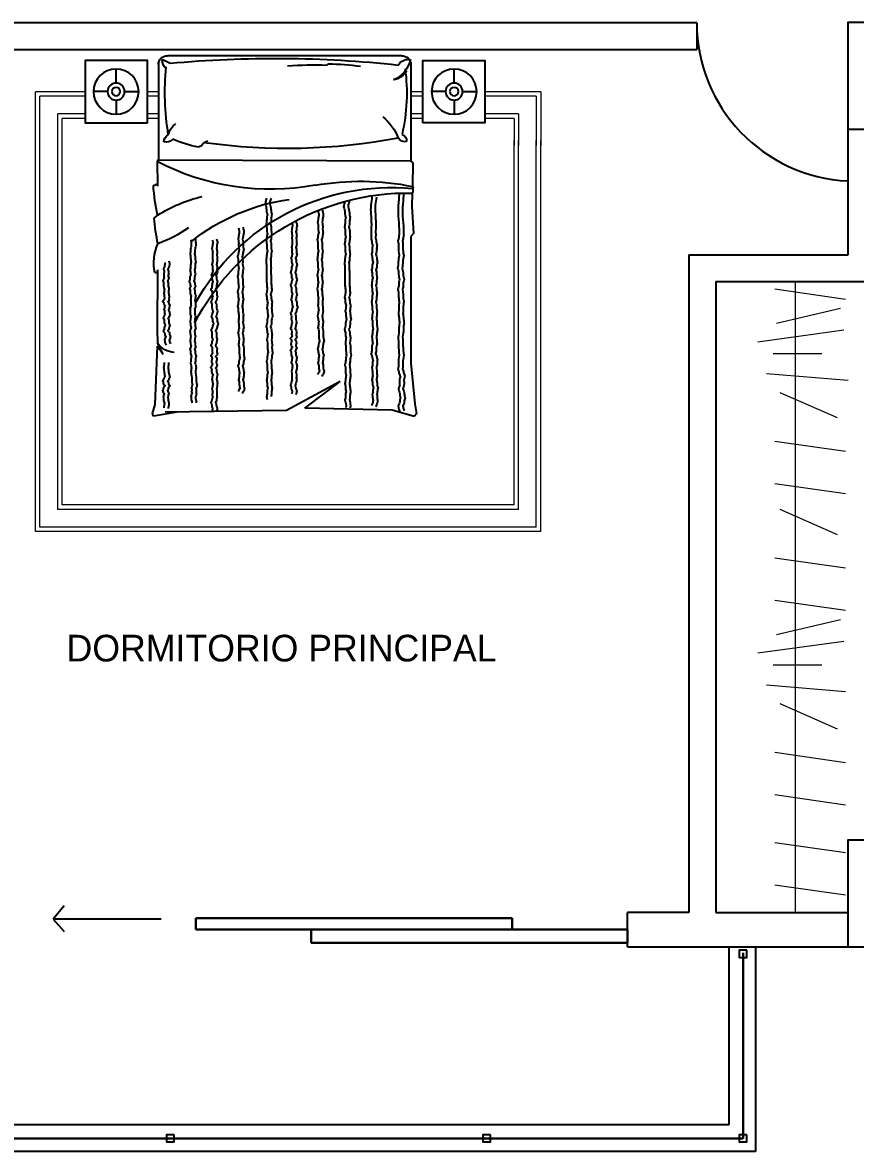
# Model space of a CAD drawing. Header units: metres. Extents: x -525 to 413, y -37 to 272.
# Drawn here: x 133.27 to 137.95, y 42.62 to 48.97 of the extents above; entities that cross this region are included whole.
import ezdxf

# ---------------------------------------------------------------- set-up
doc = ezdxf.new("R2010")
doc.units = ezdxf.units.M
doc.header["$MEASUREMENT"] = 0
doc.layers.get('0').update_dxf_attribs({"color": 254})
for name, color, linetype in [('arboles', 254, 'Continuous'), ('mobi alcolchonado', 254, 'Continuous'), ('MOBILIARIO2', 254, 'Continuous'), ('NOFIJO', 254, 'Continuous'), ('PUERTAS', 254, 'Continuous')]:
    doc.layers.add(name, color=color, linetype=linetype)
doc.layers.add('muebles', color=254, linetype='Continuous', lineweight=5)
doc.layers.add('ventanas', color=254, linetype='Continuous', lineweight=30)
doc.styles.get("Standard").update_dxf_attribs({"font": 'HTOWERT.TTF', "height": 0.08})

# ---------------------------------------------------------------- blocks, each defined once
blk = doc.blocks.new('A$C2820749F')
at = {"layer": 'mobi alcolchonado'}
for p, q in [((0.0318, 1.9902), (0.0318, 1.4358)), ((0.0818, 2.0289), (1.4005, 2.0289)), ((1.4505, 1.9902), (1.4505, 1.4402)), ((0.0318, 1.4358), (0.0191, 1.4272)), ((0.0191, 1.4272), (0.0222, 1.2934)), ((0.0318, 1.4358), (1.4505, 1.4419)), ((1.4541, 1.4401), (1.4576, 1.4371)), ((1.4576, 1.4371), (1.4563, 1.2945)), ((0.023, 1.2566), (0.0247, 1.1831)), ((0.0247, 1.1831), (0.0168, 1.0295)), ((1.4564, 1.1325), (1.4753, 1.1163)), ((0.0168, 1.0295), (0.0318, 1.0115)), ((0.0318, 1.0115), (0.0318, 0.2993)), ((1.4559, 0.8244), (1.4571, 0.49)), ((1.4571, 0.49), (1.4561, 0.4125)), ((1.4239, 0.3509), (1.4561, 0.4125)), ((1.4552, 0.3946), (1.4239, 0.3509)), ((1.4689, 0.0681), (1.4552, 0.3946)), ((0.0318, 0.2993), (0.0084, 0.0705)), ((0.6272, 0.0469), (0.4294, 0.1969)), ((0.4294, 0.1969), (0.7297, 0.0328)), ((0.0084, 0.0705), (0, 0.0154)), ((1.4837, 0.0174), (1.4689, 0.0681)), ((0, 0.0154), (0.0126, 0)), ((0.0126, 0), (0.1359, 0.0362)), ((0.1359, 0.0362), (0.6272, 0.0469)), ((0.7297, 0.0328), (1.4132, 0.0248)), ((1.3452, 0.0248), (1.4775, 0.0026)), ((1.4775, 0.0026), (1.4837, 0.0174))]:
    blk.add_line(p, q, dxfattribs=at)
for centre, radius, start, end in [((0.0818, 1.9789), 0.05, 90, 180), ((0.1916, 2.0429), 0.1629, 192.20076, 247.36037), ((0.0438, 1.9398), 0.0687, 32.33514, 91.40227), ((0.7905, -4.3329), 6.3469, 84.6215, 96.2282), ((1.501, 1.8059), 0.2141, 109.65376, 122.68859), ((1.4005, 1.9789), 0.05, 0, 90), ((1.3631, 2.0033), 0.066, 312.46226, 3.64045), ((0.1529, 2.0079), 0.1178, 212.64341, 258.24192), ((1.0795, 1.8174), 1.0254, 172.24735, 193.0029), ((-0.1132, 1.8254), 1.5274, 350.91915, 5.28005), ((0.0928, 1.5506), 0.0381, 108.98084, 187.57807), ((0.0627, 1.5922), 0.0472, 260.65665, 326.38094), ((0.7261, 4.8325), 3.3256, 259.18397, 278.06292), ((1.1442, 1.4729), 0.0826, 38.2941, 70.05549), ((1.1387, 1.3743), 0.1655, 58.5661, 64.86862), ((1.1266, 2.0962), 0.5891, 279.61407, 294.3372), ((1.4053, 1.5896), 0.0469, 219.94286, 288.39364), ((1.3706, 1.5411), 0.0497, 4.68356, 60.58782), ((0.8207, 2.6569), 1.3796, 259.52328, 297.49189), ((0.0246, 1.2876), 0.00627, 112.10117, 250.53486), ((0.0419, 1.2696), 0.0229, 148.13053, 214.5055), ((0.3143, -0.1486), 1.4713, 80, 101.45136), ((0.144, 0.0341), 1.2535, 28.86267, 95.56453), ((1.4884, 1.3524), 0.0548, 234.34392, 260.3637), ((0.1941, 1.3909), 1.2884, 348.43222, 355.87924), ((0.0477, -0.0915), 1.3483, 27.28963, 91.05009), ((0.1924, 1.2348), 1.2884, 348.19708, 354.72555), ((1.7099, 1.6724), 0.7465, 235, 249.91987), ((1.2179, 0.8642), 0.2588, 347.52539, 24.44013), ((1.4594, 0.7942), 0.0179, 51.33875, 101.19259)]:
    blk.add_arc(centre, radius, start, end, dxfattribs=at)
at = {"layer": 'MOBILIARIO2'}
for points in [[(0.0716, 1.2566, 0.016109), (0.078, 1.1791, 0.024073), (0.0781, 1.127, 0.018694), (0.0717, 1.0507, -0.050065), (0.0711, 1.0221, -0.056677), (0.0744, 1.0054, 0.051657), (0.0781, 0.9872, 0.081685), (0.0758, 0.9517, -0.062491), (0.0711, 0.9056, -0.055675), (0.0762, 0.8677, 0.061502), (0.0804, 0.8334, 0.093427), (0.0744, 0.8013, -0.097168), (0.0688, 0.7704, -0.07769), (0.0737, 0.7418, 0.081942), (0.0781, 0.7145, 0.05009), (0.0746, 0.6809, -0.049651), (0.0711, 0.6469, -0.038952), (0.0738, 0.6112, 0.043857), (0.0758, 0.5793, 0.052705), (0.0723, 0.5527, -0.052187), (0.0688, 0.5257, -0.065973), (0.0726, 0.4895, 0.055408), (0.0781, 0.4465, 0.038659), (0.0753, 0.3998, -0.032291), (0.0711, 0.344, -0.056883), (0.0756, 0.301, 0.072358), (0.0781, 0.2671, 0.122992), (0.0722, 0.249, -0.101053), (0.0641, 0.2275, -0.148742), (0.0688, 0.1939, 0.127539), (0.0758, 0.1552, 0.105457), (0.0677, 0.1275, -0.125573), (0.0618, 0.1039, -0.14575), (0.0683, 0.0826, 0.134347), (0.0758, 0.0597, 0.073839), (0.0746, 0.0476, 0.052428), (0.0688, 0.0317)], [(0.0967, 1.2559, 0.016212), (0.1031, 1.1788, 0.024132), (0.1032, 1.1268, 0.018479), (0.0969, 1.0519, -0.049503), (0.0963, 1.0238, -0.057233), (0.0995, 1.007, 0.051743), (0.1033, 0.9886, 0.081718), (0.101, 0.9528, -0.062376), (0.0963, 0.9061, -0.056016), (0.1015, 0.8675, 0.062225), (0.1057, 0.8327, 0.092827), (0.0997, 0.8007, -0.097273), (0.0942, 0.7702, -0.077058), (0.099, 0.7421, 0.080968), (0.1033, 0.7153, 0.051015), (0.0998, 0.6812, -0.050139), (0.0962, 0.6465, -0.038829), (0.0989, 0.6104, 0.044073), (0.1009, 0.5786, 0.05256), (0.0974, 0.5521, -0.051882), (0.094, 0.5256, -0.065917), (0.0978, 0.4898, 0.055177), (0.1032, 0.4471, 0.038645), (0.1004, 0.4007, -0.03175), (0.0962, 0.3443, -0.05817), (0.101, 0.2991, 0.074982), (0.1035, 0.2639, 0.120388), (0.0977, 0.2461, -0.099922), (0.0898, 0.2251, -0.1495), (0.0944, 0.192, 0.128684), (0.1013, 0.1539, 0.103936), (0.0935, 0.1272, -0.123542), (0.0878, 0.1045, -0.142951), (0.0938, 0.084, 0.122441), (0.1018, 0.0605, 0.081719), (0.1005, 0.0451, 0.060139), (0.093, 0.0256)], [(0.225, 1.2342, 0.016834), (0.2313, 1.1874, 0.034468), (0.232, 1.1643, 0.00922), (0.229, 1.1106, -0.014186), (0.2273, 1.0757, -0.027864), (0.2289, 1.0343, 0.034884), (0.2297, 1.0011, 0.087457), (0.2255, 0.9825, -0.077501), (0.2204, 0.9615, -0.10571), (0.2232, 0.939, 0.089665), (0.2273, 0.9126, 0.091876), (0.2223, 0.8883, -0.100294), (0.218, 0.866, -0.104219), (0.2227, 0.845, 0.103855), (0.2273, 0.824, 0.085768), (0.2237, 0.8016, -0.088421), (0.2204, 0.7798, -0.073045), (0.224, 0.7584, 0.076066), (0.2273, 0.7378, 0.079828), (0.2239, 0.7145, -0.07972), (0.2204, 0.6912, -0.069238), (0.2238, 0.668, 0.06864), (0.2273, 0.6446, 0.070898), (0.2236, 0.6157, -0.075702), (0.2204, 0.5887, -0.045986), (0.2226, 0.5702, 0.045091), (0.225, 0.5514, 0.076769), (0.2216, 0.5225, -0.075317), (0.218, 0.4931, -0.065696), (0.2217, 0.4703, 0.069765), (0.225, 0.4488, 0.058047), (0.2232, 0.4315, -0.04517), (0.2204, 0.4092, -0.107598), (0.2256, 0.3799, 0.119304), (0.2297, 0.3533, 0.134303), (0.2235, 0.3365, -0.142887), (0.218, 0.3207, -0.094042), (0.221, 0.2988, 0.082548), (0.225, 0.2741, 0.054703), (0.222, 0.2477, -0.071659), (0.2204, 0.2275, -0.065726), (0.2226, 0.2161, 0.062051), (0.225, 0.2042, 0.141652), (0.2209, 0.1842, -0.127606), (0.2157, 0.1622, -0.082372), (0.2192, 0.1435, 0.083239), (0.2227, 0.1249, 0.067193), (0.2209, 0.1096, -0.05209), (0.218, 0.09, -0.075758), (0.2196, 0.0756, -0.049851), (0.2273, 0.055)], [(0.2499, 1.2367, 0.016995), (0.2563, 1.1887, 0.034524), (0.2571, 1.1649, 0.009087), (0.254, 1.1106, -0.014008), (0.2524, 1.0755, -0.028389), (0.254, 1.0324, 0.036216), (0.2548, 0.9986, 0.085799), (0.2507, 0.9806, -0.076158), (0.2458, 0.9604, -0.106727), (0.2486, 0.9381, 0.090343), (0.2527, 0.9119, 0.091358), (0.2477, 0.8881, -0.099809), (0.2436, 0.8663, -0.104145), (0.2481, 0.8456, 0.103071), (0.2528, 0.8248, 0.086935), (0.2491, 0.8021, -0.089287), (0.2457, 0.7799, -0.072441), (0.2493, 0.7585, 0.075683), (0.2527, 0.738, 0.080097), (0.2491, 0.7146, -0.080136), (0.2456, 0.6912, -0.068821), (0.2491, 0.6682, 0.06822), (0.2526, 0.6449, 0.07127), (0.2488, 0.6159, -0.075969), (0.2455, 0.5887, -0.045868), (0.2478, 0.5702, 0.045154), (0.2502, 0.5514, 0.076598), (0.2468, 0.5228, -0.075113), (0.2433, 0.4936, -0.065882), (0.2469, 0.4708, 0.069876), (0.2502, 0.4493, 0.057507), (0.2485, 0.4322, -0.043911), (0.2456, 0.4098, -0.109441), (0.2511, 0.3789, 0.121849), (0.2554, 0.351, 0.133121), (0.2491, 0.334, -0.145487), (0.2437, 0.3182, -0.09027), (0.2465, 0.2977, 0.08023), (0.2502, 0.2747, 0.055518), (0.2473, 0.2491, -0.070221), (0.2456, 0.2287, -0.068505), (0.248, 0.2166, 0.064708), (0.2506, 0.2039, 0.140191), (0.2463, 0.1837, -0.1283), (0.2412, 0.1618, -0.081106), (0.2447, 0.1435, 0.082764), (0.248, 0.1256, 0.06863), (0.2462, 0.1103, -0.055684), (0.2435, 0.0916, -0.073555), (0.2449, 0.0794, -0.046852), (0.2515, 0.0615)], [(0.3766, 1.2109, 0.036577), (0.3826, 1.1903, 0.065257), (0.3836, 1.1783, 0.081239), (0.3768, 1.1467, -0.09673), (0.3719, 1.12, -0.059687), (0.3755, 1.0929, 0.061201), (0.3789, 1.0664, 0.068087), (0.3748, 1.0351, -0.079475), (0.3719, 1.0081, -0.066482), (0.3754, 0.9897, 0.06511), (0.3789, 0.9709, 0.088365), (0.3754, 0.9417, -0.088514), (0.3719, 0.9126, -0.053898), (0.3763, 0.886, 0.072445), (0.3789, 0.866, 0.014703), (0.3778, 0.8427, -0.01338), (0.3766, 0.817, -0.011057), (0.3766, 0.7774, 0.009921), (0.3766, 0.7378, 0.044454), (0.3741, 0.7148, -0.048377), (0.3719, 0.6935, -0.125065), (0.3749, 0.6818, 0.104774), (0.3789, 0.6679, 0.140323), (0.3748, 0.648, -0.125005), (0.3696, 0.626, -0.059733), (0.372, 0.6081, 0.062195), (0.3743, 0.591, 0.076384), (0.3712, 0.5703, -0.06684), (0.3673, 0.5467, -0.115189), (0.3731, 0.5176, 0.114961), (0.3789, 0.4885, 0.097223), (0.3734, 0.4645, -0.116527), (0.3696, 0.4442, -0.051779), (0.3718, 0.4296, 0.047812), (0.3743, 0.4139, 0.078489), (0.371, 0.3798, -0.074508), (0.3673, 0.344, -0.064682), (0.372, 0.3168, 0.066772), (0.3766, 0.2904, 0.076034), (0.3731, 0.2601, -0.075656), (0.3696, 0.2298, -0.063602), (0.3734, 0.2066, 0.070388), (0.3766, 0.1855, 0.079082), (0.3734, 0.1644, -0.071502), (0.3696, 0.1412, -0.088099), (0.3733, 0.1172, 0.094007), (0.3766, 0.0946, 0.091812), (0.3731, 0.0794, -0.09253), (0.3696, 0.0643, -0.064978), (0.3701, 0.0585, -0.037379), (0.373, 0.0488)], [(0.4025, 1.2093, 0.034849), (0.4082, 1.1896, 0.063486), (0.4091, 1.1784, 0.084403), (0.4023, 1.1466, -0.098788), (0.3972, 1.1191, -0.058591), (0.4008, 1.0924, 0.060695), (0.4041, 1.0665, 0.068148), (0.4001, 1.0357, -0.079202), (0.3972, 1.009, -0.06675), (0.4006, 0.9906, 0.064998), (0.4042, 0.9717, 0.088664), (0.4007, 0.9423, -0.08935), (0.3971, 0.913, -0.053061), (0.4015, 0.8868, 0.071644), (0.404, 0.8673, 0.015298), (0.4029, 0.8433, -0.013681), (0.4016, 0.8165, -0.010889), (0.4016, 0.7765, 0.010649), (0.4016, 0.7365, 0.042768), (0.3993, 0.7156, -0.044654), (0.3973, 0.6956, -0.128784), (0.4003, 0.6832, 0.106491), (0.4047, 0.6685, 0.140372), (0.4003, 0.6477, -0.126736), (0.395, 0.6249, -0.057828), (0.3974, 0.6073, 0.061442), (0.3995, 0.5907, 0.076141), (0.3965, 0.5705, -0.065916), (0.3926, 0.5472, -0.116085), (0.3985, 0.5179, 0.115201), (0.4044, 0.4883, 0.097759), (0.3988, 0.4639, -0.118144), (0.395, 0.4435, -0.049819), (0.3971, 0.4295, 0.04634), (0.3994, 0.4146, 0.079345), (0.3962, 0.3808, -0.074617), (0.3925, 0.3449, -0.064869), (0.3973, 0.3176, 0.066843), (0.4018, 0.2911, 0.075858), (0.3983, 0.2608, -0.075529), (0.3948, 0.2303, -0.063913), (0.3987, 0.2068, 0.070745), (0.4019, 0.1855, 0.078628), (0.3987, 0.1644, -0.070918), (0.3949, 0.1411, -0.091738), (0.399, 0.1159, 0.104246), (0.402, 0.0936, 0.077322), (0.3985, 0.0784, -0.076658), (0.395, 0.0631, -0.044784), (0.395, 0.0583, -0.024817), (0.3964, 0.0497)], [(0.8175, 1.2285, 0.036577), (0.8235, 1.2079, 0.065257), (0.8245, 1.1958, 0.081239), (0.8177, 1.1643, -0.09673), (0.8128, 1.1376, -0.059687), (0.8164, 1.1104, 0.061201), (0.8198, 1.084, 0.068087), (0.8157, 1.0527, -0.079475), (0.8128, 1.0257, -0.066482), (0.8163, 1.0073, 0.06511), (0.8198, 0.9884, 0.088365), (0.8163, 0.9593, -0.088514), (0.8128, 0.9302, -0.053898), (0.8172, 0.9035, 0.072445), (0.8198, 0.8836, 0.014703), (0.8187, 0.8602, -0.01338), (0.8175, 0.8346, -0.011057), (0.8175, 0.795, 0.009921), (0.8175, 0.7554, 0.044454), (0.815, 0.7323, -0.048377), (0.8128, 0.7111, -0.125065), (0.8158, 0.6993, 0.104774), (0.8198, 0.6855, 0.140323), (0.8157, 0.6656, -0.125005), (0.8105, 0.6435, -0.059733), (0.8129, 0.6257, 0.062195), (0.8151, 0.6086, 0.076384), (0.8121, 0.5879, -0.06684), (0.8082, 0.5643, -0.115189), (0.814, 0.5352, 0.114961), (0.8198, 0.506, 0.097223), (0.8143, 0.482, -0.116527), (0.8105, 0.4618, -0.051779), (0.8127, 0.4472, 0.047812), (0.8151, 0.4315, 0.078489), (0.8119, 0.3974, -0.074508), (0.8082, 0.3616, -0.064682), (0.8129, 0.3343, 0.066772), (0.8175, 0.308, 0.076034), (0.814, 0.2777, -0.075656), (0.8105, 0.2474, -0.063602), (0.8143, 0.2241, 0.070388), (0.8175, 0.2031, 0.079082), (0.8143, 0.182, -0.071502), (0.8105, 0.1588, -0.088099), (0.8142, 0.1348, 0.094007), (0.8175, 0.1122, 0.091812)], [(0.8434, 1.2269, 0.034849), (0.8491, 1.2072, 0.063486), (0.85, 1.196, 0.084403), (0.8432, 1.1642, -0.098788), (0.8381, 1.1367, -0.058591), (0.8417, 1.11, 0.060695), (0.845, 1.0841, 0.068148), (0.841, 1.0532, -0.079202), (0.8381, 1.0266, -0.06675), (0.8415, 1.0081, 0.064998), (0.8451, 0.9893, 0.088664), (0.8416, 0.9599, -0.08935), (0.838, 0.9305, -0.053061), (0.8424, 0.9044, 0.071644), (0.8449, 0.8848, 0.015298), (0.8438, 0.8608, -0.013681), (0.8425, 0.834, -0.010889), (0.8425, 0.7941, 0.010649), (0.8425, 0.7541, 0.042768), (0.8402, 0.7332, -0.044654), (0.8382, 0.7132, -0.128784), (0.8412, 0.7008, 0.106491), (0.8456, 0.6861, 0.140372), (0.8412, 0.6653, -0.126736), (0.8359, 0.6424, -0.057828), (0.8383, 0.6249, 0.061442), (0.8404, 0.6083, 0.076141), (0.8374, 0.5881, -0.065916), (0.8335, 0.5648, -0.116085), (0.8394, 0.5355, 0.115201), (0.8453, 0.5059, 0.097759), (0.8397, 0.4815, -0.118144), (0.8359, 0.4611, -0.049819), (0.838, 0.4471, 0.04634), (0.8403, 0.4321, 0.079345), (0.8371, 0.3983, -0.074617), (0.8334, 0.3625, -0.064869), (0.8382, 0.3352, 0.066843), (0.8427, 0.3087, 0.075858), (0.8392, 0.2784, -0.075529), (0.8357, 0.2479, -0.063913), (0.8396, 0.2244, 0.070745), (0.8428, 0.2031, 0.078628), (0.8396, 0.182, -0.070918), (0.8358, 0.1587, -0.091738), (0.8399, 0.1335, 0.104246), (0.8429, 0.1112, 0.077322), (0.8394, 0.096, -0.076658)], [(0.5281, 1.1596, -0.03776), (0.5238, 1.141, -0.061868), (0.5235, 1.1293, -0.048595), (0.5273, 1.1095, 0.055091), (0.5305, 1.092, 0.095626), (0.5269, 1.0625, -0.098357), (0.5235, 1.0338, -0.076409), (0.5282, 1.0139, 0.077038), (0.5328, 0.9942, 0.089345), (0.5296, 0.9625, -0.084057), (0.5258, 0.9289, -0.04749), (0.5294, 0.9052, 0.04929), (0.5328, 0.8823, 0.087499), (0.529, 0.8521, -0.094197), (0.5258, 0.824, -0.078357), (0.5295, 0.8085, 0.083223), (0.5328, 0.7937, 0.112249), (0.5296, 0.7745, -0.105279), (0.5258, 0.7541, -0.082664), (0.5296, 0.7346, 0.090946), (0.5328, 0.7168, 0.067901), (0.5294, 0.6927, -0.066074), (0.5258, 0.6679, -0.035048), (0.5271, 0.6461, 0.037877), (0.5281, 0.626, 0.060523), (0.5257, 0.6094, -0.062605), (0.5235, 0.5933, -0.127512), (0.5268, 0.5797, 0.121277), (0.5305, 0.5654, 0.117111), (0.5271, 0.5504, -0.113611), (0.5235, 0.5351, -0.059143), (0.5252, 0.5203, 0.043052), (0.5281, 0.5001, 0.089599), (0.5234, 0.4602, -0.091053), (0.5188, 0.4209, -0.111622), (0.5255, 0.3984, 0.130391), (0.5305, 0.3789, 0.12494), (0.526, 0.3617, -0.120889), (0.5212, 0.344, -0.086695), (0.524, 0.3249, 0.071647), (0.5281, 0.302, 0.113093), (0.5234, 0.2774, -0.114265), (0.5188, 0.2531, -0.106276), (0.5218, 0.2417, -0.062305), (0.5328, 0.2251)], [(0.5529, 1.1558, -0.034858), (0.5492, 1.1395, -0.059461), (0.5488, 1.1297, -0.052316), (0.5525, 1.1106, 0.056386), (0.5558, 1.0929, 0.095596), (0.5522, 1.0637, -0.098171), (0.5488, 1.0352, -0.07636), (0.5535, 1.0155, 0.076506), (0.5581, 0.9957, 0.090069), (0.5549, 0.9636, -0.084543), (0.551, 0.9294, -0.047364), (0.5547, 0.9055, 0.049676), (0.558, 0.8827, 0.08659), (0.5543, 0.8531, -0.092747), (0.5512, 0.8254, -0.079795), (0.5549, 0.8095, 0.084031), (0.5583, 0.7944, 0.112191), (0.555, 0.7749, -0.106013), (0.5512, 0.7543, -0.081403), (0.555, 0.735, 0.089338), (0.5581, 0.7174, 0.069417), (0.5547, 0.6925, -0.067062), (0.5509, 0.6668, -0.034899), (0.5522, 0.6447, 0.039008), (0.5532, 0.6249, 0.057667), (0.5511, 0.6098, -0.058816), (0.5489, 0.5946, -0.130991), (0.5523, 0.5806, 0.122045), (0.5562, 0.5656, 0.11844), (0.5526, 0.5499, -0.116548), (0.5489, 0.5339, -0.056461), (0.5505, 0.5195, 0.041981), (0.5533, 0.5003, 0.089156), (0.5488, 0.4617, -0.08877), (0.5442, 0.4228, -0.114233), (0.5511, 0.3996, 0.131551), (0.5564, 0.3791, 0.125542), (0.5516, 0.3611, -0.123278), (0.5467, 0.3428, -0.085156), (0.5496, 0.3238, 0.073009), (0.5535, 0.3017, 0.115535), (0.5488, 0.2782, -0.127329), (0.545, 0.2567, -0.096991), (0.5472, 0.2488, -0.053351), (0.5552, 0.2363)], [(0.6774, 1.0944, -0.052853), (0.6718, 1.082, -0.082349), (0.6704, 1.0734, -0.113365), (0.6746, 1.0557, 0.137167), (0.6774, 1.0408, 0.079599), (0.6743, 1.0286, -0.112443), (0.6727, 1.0198, -0.045995), (0.6737, 1.0122, 0.039568), (0.6751, 1.0035, 0.069784), (0.6738, 0.9855, -0.073829), (0.6727, 0.9685, -0.067952), (0.6744, 0.9608, 0.047112), (0.6774, 0.9499, 0.170036), (0.6738, 0.9287, -0.173788), (0.6704, 0.9079, -0.142872), (0.6751, 0.8985, 0.145458), (0.6797, 0.8893, 0.195397), (0.6763, 0.8737, -0.151851), (0.6704, 0.8543, -0.126712), (0.6761, 0.8324, 0.124684), (0.682, 0.8101, 0.150491), (0.6756, 0.7881, -0.168102), (0.6704, 0.7681, -0.13967), (0.6759, 0.7534, 0.13006), (0.682, 0.7378, 0.169436), (0.6765, 0.7126, -0.163629), (0.6704, 0.6865, -0.104575), (0.6752, 0.6711, 0.109696), (0.6797, 0.6562, 0.20768), (0.6729, 0.6366, -0.202622), (0.6657, 0.6166, -0.1762), (0.6735, 0.5983, 0.167885), (0.682, 0.5793, 0.137817), (0.6771, 0.5532, -0.14417), (0.6727, 0.5281, -0.079258), (0.677, 0.5125, 0.072052), (0.682, 0.4955, 0.215179), (0.6743, 0.4687, -0.272703), (0.6704, 0.4465, -0.157232), (0.6756, 0.4399, 0.133932), (0.682, 0.4325, 0.346503), (0.6767, 0.4085, -0.328416), (0.6704, 0.3836, -0.136915), (0.6773, 0.3746, 0.179847), (0.682, 0.3673, 0.252619), (0.6774, 0.351, -0.209461), (0.6704, 0.3323, -0.111259), (0.6748, 0.3166, 0.146381), (0.6774, 0.3044, 0.125668), (0.6736, 0.2934, -0.139354), (0.6704, 0.2834, -0.105558), (0.6729, 0.2694, 0.077694), (0.6774, 0.2508, 0.090317), (0.6747, 0.2238, -0.100764), (0.6727, 0.1995, -0.12001), (0.6777, 0.1862, 0.131665), (0.682, 0.1739, 0.170535), (0.6784, 0.1601, -0.13714), (0.6727, 0.1436, -0.068639), (0.6735, 0.1343, -0.052035), (0.6774, 0.1226)], [(0.7011, 1.0865, -0.042607), (0.6973, 1.0776, -0.071397), (0.6963, 1.072, -0.129838), (0.6999, 1.0557, 0.140626), (0.703, 1.0407, 0.083982), (0.6998, 1.028, -0.117812), (0.6981, 1.0188, -0.041239), (0.699, 1.012, 0.036686), (0.7002, 1.0044, 0.06988), (0.699, 0.9876, -0.071878), (0.6979, 0.9708, -0.072269), (0.6998, 0.9624, 0.05165), (0.7029, 0.9509, 0.163828), (0.6996, 0.9313, -0.164309), (0.6964, 0.9118, -0.150844), (0.7013, 0.902, 0.147278), (0.7063, 0.892, 0.197862), (0.7026, 0.875, -0.156121), (0.6963, 0.8543, -0.123696), (0.7022, 0.8319, 0.125417), (0.7079, 0.8099, 0.148173), (0.7016, 0.7886, -0.166473), (0.6967, 0.7694, -0.139796), (0.702, 0.7551, 0.128151), (0.7081, 0.7397, 0.171039), (0.7025, 0.7142, -0.162775), (0.6962, 0.6875, -0.107698), (0.7014, 0.6711, 0.115196), (0.706, 0.6557, 0.202947), (0.6993, 0.6367, -0.202257), (0.6926, 0.6176, -0.173028), (0.6999, 0.6005, 0.162077), (0.708, 0.5824, 0.143302), (0.703, 0.5556, -0.146514), (0.6984, 0.5293, -0.08083), (0.703, 0.513, 0.077891), (0.7079, 0.496, 0.205436), (0.7011, 0.4725, -0.258943), (0.6976, 0.4529, -0.167371), (0.7026, 0.4464, 0.135353), (0.7093, 0.4389, 0.347128), (0.7039, 0.4144, -0.32569), (0.6973, 0.3889, -0.138368), (0.7046, 0.3794, 0.174678), (0.7098, 0.3715, 0.262199), (0.7045, 0.3527, -0.218741), (0.6964, 0.3313, -0.1036), (0.701, 0.3153, 0.142377), (0.7034, 0.3034, 0.128588), (0.6994, 0.2921, -0.145504), (0.6963, 0.282, -0.099417), (0.6986, 0.2691, 0.074367), (0.7026, 0.2523, 0.090334), (0.7002, 0.2268, -0.095924), (0.6981, 0.2028, -0.126634), (0.7036, 0.1882, 0.136356), (0.7084, 0.1745, 0.176248), (0.704, 0.1592, -0.158824), (0.6986, 0.1425, -0.054695), (0.6992, 0.1363, -0.039328), (0.7018, 0.128)], [(0.9753, 1.064, -0.03776), (0.971, 1.0454, -0.061868), (0.9707, 1.0337, -0.048595), (0.9745, 1.0139, 0.055091), (0.9777, 0.9964, 0.095626), (0.974, 0.9669, -0.098357), (0.9707, 0.9382, -0.076409), (0.9754, 0.9183, 0.077038), (0.98, 0.8986, 0.089345), (0.9768, 0.8669, -0.084057), (0.973, 0.8333, -0.04749), (0.9766, 0.8096, 0.04929), (0.98, 0.7867, 0.087499), (0.9762, 0.7565, -0.094197), (0.973, 0.7284, -0.078357), (0.9767, 0.7129, 0.083223), (0.98, 0.6982, 0.112249), (0.9767, 0.6789, -0.105279), (0.973, 0.6585, -0.082664), (0.9768, 0.639, 0.090946), (0.98, 0.6212, 0.067901), (0.9766, 0.5971, -0.066074), (0.973, 0.5723, -0.035048), (0.9743, 0.5505, 0.037877), (0.9753, 0.5304, 0.060523), (0.9729, 0.5138, -0.062605), (0.9707, 0.4977, -0.127512), (0.974, 0.4841, 0.121277), (0.9777, 0.4698, 0.117111), (0.9743, 0.4548, -0.113611), (0.9707, 0.4395, -0.059143), (0.9724, 0.4247, 0.043052), (0.9753, 0.4045, 0.089599), (0.9706, 0.3646, -0.091053), (0.966, 0.3253, -0.111622), (0.9727, 0.3028, 0.130391), (0.9777, 0.2833, 0.12494), (0.9731, 0.2661, -0.120889), (0.9683, 0.2484, -0.086695), (0.9712, 0.2293, 0.071647), (0.9753, 0.2064, 0.113093), (0.9706, 0.1819, -0.114265), (0.966, 0.1575, -0.106276), (0.9689, 0.1461, -0.062305), (0.98, 0.1295)], [(1, 1.0602, -0.034858), (0.9964, 1.0439, -0.059461), (0.996, 1.0341, -0.052316), (0.9997, 1.015, 0.056386), (1.0029, 0.9973, 0.095596), (0.9994, 0.9681, -0.098171), (0.996, 0.9396, -0.07636), (1.0007, 0.9199, 0.076506), (1.0053, 0.9001, 0.090069), (1.0021, 0.868, -0.084543), (0.9982, 0.8338, -0.047364), (1.0019, 0.8099, 0.049676), (1.0052, 0.7871, 0.08659), (1.0015, 0.7575, -0.092747), (0.9983, 0.7298, -0.079795), (1.0021, 0.7139, 0.084031), (1.0055, 0.6988, 0.112191), (1.0022, 0.6793, -0.106013), (0.9984, 0.6587, -0.081403), (1.0022, 0.6394, 0.089338), (1.0053, 0.6218, 0.069417), (1.0018, 0.5969, -0.067062), (0.9981, 0.5712, -0.034899), (0.9994, 0.5491, 0.039008), (1.0004, 0.5293, 0.057667), (0.9983, 0.5142, -0.058816), (0.9961, 0.4991, -0.130991), (0.9995, 0.485, 0.122045), (1.0034, 0.47, 0.11844), (0.9998, 0.4543, -0.116548), (0.9961, 0.4383, -0.056461), (0.9977, 0.4239, 0.041981), (1.0005, 0.4047, 0.089156), (0.996, 0.3661, -0.08877), (0.9914, 0.3272, -0.114233), (0.9983, 0.304, 0.131551), (1.0036, 0.2835, 0.125542), (0.9988, 0.2655, -0.123278), (0.9939, 0.2472, -0.085156), (0.9968, 0.2282, 0.073009), (1.0007, 0.2061, 0.115535), (0.996, 0.1826, -0.127329), (0.9922, 0.1611, -0.096991), (0.9943, 0.1532, -0.053351), (1.0024, 0.1407)], [(1.1246, 0.9988, -0.052853), (1.1189, 0.9864, -0.082349), (1.1176, 0.9778, -0.113365), (1.1218, 0.9601, 0.137167), (1.1246, 0.9452, 0.079599), (1.1215, 0.933, -0.112443), (1.1199, 0.9242, -0.045995), (1.1209, 0.9166, 0.039568), (1.1222, 0.9079, 0.069784), (1.121, 0.8899, -0.073829), (1.1199, 0.8729, -0.067952), (1.1216, 0.8652, 0.047112), (1.1246, 0.8543, 0.170036), (1.121, 0.8331, -0.173788), (1.1176, 0.8123, -0.142872), (1.1223, 0.803, 0.145458), (1.1269, 0.7937, 0.195397), (1.1235, 0.7781, -0.151851), (1.1176, 0.7587, -0.126712), (1.1233, 0.7368, 0.124684), (1.1292, 0.7145, 0.150491), (1.1227, 0.6925, -0.168102), (1.1176, 0.6725, -0.13967), (1.1231, 0.6578, 0.13006), (1.1292, 0.6422, 0.169436), (1.1236, 0.617, -0.163629), (1.1176, 0.591, -0.104575), (1.1224, 0.5755, 0.109696), (1.1269, 0.5607, 0.20768), (1.1201, 0.541, -0.202622), (1.1129, 0.521, -0.1762), (1.1207, 0.5028, 0.167885), (1.1292, 0.4838, 0.137817), (1.1243, 0.4576, -0.14417), (1.1199, 0.4325, -0.079258), (1.1242, 0.4169, 0.072052), (1.1292, 0.3999, 0.215179), (1.1215, 0.3731, -0.272703), (1.1176, 0.3509, -0.157232), (1.1228, 0.3443, 0.133932), (1.1292, 0.3369, 0.346503), (1.1239, 0.3129, -0.328416), (1.1176, 0.288, -0.136915), (1.1245, 0.279, 0.179847), (1.1292, 0.2717, 0.252619), (1.1246, 0.2554, -0.209461), (1.1176, 0.2367, -0.111259), (1.122, 0.221, 0.146381), (1.1246, 0.2088, 0.125668), (1.1208, 0.1978, -0.139354), (1.1176, 0.1878, -0.105558), (1.1201, 0.1738, 0.077694), (1.1246, 0.1552, 0.090317), (1.1218, 0.1282, -0.100764), (1.1199, 0.1039, -0.12001), (1.1249, 0.0906, 0.131665), (1.1292, 0.0783, 0.170535), (1.1255, 0.0645, -0.13714), (1.1199, 0.048, -0.068639), (1.1207, 0.0387, -0.052035), (1.1246, 0.027)], [(1.1483, 0.9909, -0.042607), (1.1445, 0.982, -0.071397), (1.1435, 0.9764, -0.129838), (1.1471, 0.9602, 0.140626), (1.1502, 0.9451, 0.083982), (1.147, 0.9324, -0.117812), (1.1453, 0.9232, -0.041239), (1.1462, 0.9164, 0.036686), (1.1474, 0.9088, 0.06988), (1.1462, 0.892, -0.071878), (1.1451, 0.8752, -0.072269), (1.147, 0.8668, 0.05165), (1.1501, 0.8553, 0.163828), (1.1468, 0.8358, -0.164309), (1.1436, 0.8163, -0.150844), (1.1484, 0.8064, 0.147278), (1.1535, 0.7964, 0.197862), (1.1498, 0.7794, -0.156121), (1.1434, 0.7587, -0.123696), (1.1494, 0.7364, 0.125417), (1.1551, 0.7143, 0.148173), (1.1488, 0.693, -0.166473), (1.1439, 0.6738, -0.139796), (1.1492, 0.6595, 0.128151), (1.1553, 0.6441, 0.171039), (1.1497, 0.6186, -0.162775), (1.1434, 0.5919, -0.107698), (1.1486, 0.5755, 0.115196), (1.1532, 0.5601, 0.202947), (1.1465, 0.5411, -0.202257), (1.1398, 0.522, -0.173028), (1.1471, 0.5049, 0.162077), (1.1552, 0.4868, 0.143302), (1.1502, 0.46, -0.146514), (1.1455, 0.4338, -0.08083), (1.1502, 0.4174, 0.077891), (1.1551, 0.4004, 0.205436), (1.1483, 0.3769, -0.258943), (1.1448, 0.3573, -0.167371), (1.1498, 0.3508, 0.135353), (1.1565, 0.3433, 0.347128), (1.1511, 0.3188, -0.32569), (1.1445, 0.2933, -0.138368), (1.1518, 0.2838, 0.174678), (1.157, 0.2759, 0.262199), (1.1516, 0.2571, -0.218741), (1.1436, 0.2357, -0.1036), (1.1482, 0.2197, 0.142377), (1.1506, 0.2078, 0.128588), (1.1466, 0.1965, -0.145504), (1.1435, 0.1864, -0.099417), (1.1458, 0.1736, 0.074367), (1.1498, 0.1567, 0.090334), (1.1474, 0.1312, -0.095924), (1.1453, 0.1072, -0.126634), (1.1508, 0.0926, 0.136356), (1.1556, 0.0789, 0.176248), (1.1512, 0.0636, -0.158824), (1.1457, 0.0469, -0.054695), (1.1464, 0.0407, -0.039328), (1.149, 0.0324)], [(1.243, 0.9965, -0.02297), (1.2405, 0.9747, -0.03842), (1.2406, 0.9615, -0.038008), (1.2452, 0.934, 0.055193), (1.2476, 0.9149, 0.083604), (1.2445, 0.8938, -0.075661), (1.2406, 0.8706, -0.084309), (1.2444, 0.8465, 0.09066), (1.2476, 0.824, 0.067099), (1.2455, 0.8119, -0.059889), (1.243, 0.7984, -0.149337), (1.2471, 0.7807, 0.134073), (1.2523, 0.7611, 0.21438), (1.2455, 0.7463, -0.253882), (1.2406, 0.7332, -0.189759), (1.2453, 0.725, 0.18789), (1.25, 0.7168, 0.191242), (1.2458, 0.6989, -0.174445), (1.2406, 0.6796, -0.047645), (1.243, 0.6667, 0.048038), (1.2453, 0.6539, 0.123722), (1.2418, 0.6326, -0.169091), (1.2406, 0.6166, -0.141473), (1.2442, 0.6108, 0.143521), (1.2476, 0.605, 0.155534), (1.2467, 0.5876, -0.107396), (1.243, 0.563, -0.042577), (1.2456, 0.5453, 0.050748), (1.2476, 0.5304, 0.129685), (1.2437, 0.5132, -0.145893), (1.2406, 0.4978, -0.134999), (1.2443, 0.4883, 0.139913), (1.2476, 0.4791, 0.114007), (1.2456, 0.466, -0.10043), (1.243, 0.4512, -0.069927), (1.2452, 0.4375, 0.066719), (1.2476, 0.4232, 0.140231), (1.2437, 0.4073, -0.158227), (1.2406, 0.3929, -0.144948), (1.2439, 0.385, 0.133495), (1.2476, 0.3766, 0.180577), (1.2441, 0.3597, -0.144963), (1.2383, 0.3393, -0.094523), (1.2424, 0.3193, 0.110663), (1.2453, 0.302, 0.10701), (1.2412, 0.2868, -0.129666), (1.2383, 0.2741, -0.099091), (1.241, 0.2628, 0.116601), (1.243, 0.2531, 0.058417), (1.2408, 0.2385, -0.05454), (1.2383, 0.2228, -0.023755), (1.2383, 0.21, 0.022115), (1.2383, 0.1972, 0.082226), (1.2357, 0.1848, -0.093862), (1.2337, 0.1739, -0.171583), (1.2361, 0.167, 0.116919), (1.2406, 0.1575, 0.185126), (1.2381, 0.1409, -0.193604), (1.236, 0.1249, -0.131355), (1.2405, 0.1169, 0.188426), (1.243, 0.1109, 0.095469), (1.2414, 0.1013, -0.066793), (1.2383, 0.0876, -0.021913), (1.2381, 0.0827, -0.016222), (1.2383, 0.076)], [(1.2678, 0.9928, -0.020778), (1.2657, 0.9736, -0.036491), (1.2658, 0.9626, -0.041461), (1.2703, 0.935, 0.057174), (1.2729, 0.9148, 0.082873), (1.2698, 0.8937, -0.075265), (1.2659, 0.8705, -0.085019), (1.2698, 0.8462, 0.092379), (1.273, 0.8236, 0.064068), (1.271, 0.8123, -0.055503), (1.2685, 0.7992, -0.157835), (1.2732, 0.7797, 0.148846), (1.2786, 0.7591, 0.199592), (1.2725, 0.7461, -0.247082), (1.2685, 0.7349, -0.184593), (1.2723, 0.7279, 0.169439), (1.2767, 0.7205, 0.211187), (1.2723, 0.7008, -0.185054), (1.2662, 0.6787, -0.043562), (1.2686, 0.6661, 0.048148), (1.2706, 0.6546, 0.119615), (1.2676, 0.6361, -0.160888), (1.2665, 0.6221, -0.146532), (1.2698, 0.6165, 0.137743), (1.2734, 0.6106, 0.163825), (1.2725, 0.5913, -0.111152), (1.2682, 0.5634, -0.041886), (1.2711, 0.5444, 0.053628), (1.273, 0.5295, 0.124743), (1.2694, 0.5138, -0.141323), (1.2666, 0.4997, -0.136283), (1.27, 0.4907, 0.135036), (1.2734, 0.4816, 0.120412), (1.2713, 0.4675, -0.104043), (1.2683, 0.4512, -0.069722), (1.2708, 0.4367, 0.070787), (1.2731, 0.4224, 0.133062), (1.2696, 0.4081, -0.149023), (1.2668, 0.3953, -0.15104), (1.27, 0.3875, 0.132016), (1.2739, 0.3787, 0.185288), (1.2701, 0.3605, -0.149156), (1.2639, 0.3386, -0.091592), (1.268, 0.3183, 0.1101), (1.2709, 0.3013, 0.106833), (1.2668, 0.2862, -0.131118), (1.264, 0.2737, -0.095868), (1.2665, 0.2631, 0.111479), (1.2684, 0.2539, 0.063175), (1.2661, 0.2383, -0.056761), (1.2633, 0.2209, -0.023768), (1.2633, 0.2072, 0.026007), (1.2633, 0.1947, 0.075167), (1.2614, 0.1852, -0.082422), (1.2597, 0.1766, -0.180625), (1.2619, 0.1701, 0.118245), (1.2664, 0.161, 0.184753), (1.264, 0.1448, -0.189898), (1.2618, 0.1291, -0.133199), (1.2664, 0.1209, 0.180236), (1.2692, 0.1144, 0.10911), (1.2671, 0.102, -0.078712), (1.2633, 0.0852, -0.016438), (1.2632, 0.0814, -0.011572), (1.2633, 0.076)], [(1.3922, 0.8753, -0.063574), (1.3877, 0.8618, -0.09229), (1.3876, 0.852, -0.087813), (1.3921, 0.8394, 0.084664), (1.3969, 0.8264, 0.147947), (1.394, 0.8007, -0.164849), (1.3922, 0.7774, -0.089821), (1.3964, 0.7683, 0.116631), (1.3992, 0.7611, 0.144447), (1.3966, 0.7433, -0.116051), (1.3922, 0.7215, -0.024537), (1.3933, 0.7083, 0.021879), (1.3945, 0.6935, 0.09639), (1.3911, 0.6705, -0.1367), (1.3899, 0.6539, -0.212994), (1.3931, 0.6494, 0.190175), (1.3969, 0.6446, 0.394232), (1.3925, 0.6358, -0.296973), (1.3852, 0.626, -0.196588), (1.3894, 0.6137, 0.177409), (1.3945, 0.6003, 0.181533), (1.3893, 0.5856, -0.205507), (1.3852, 0.5724, -0.192194), (1.3906, 0.5623, 0.172784), (1.3969, 0.5514, 0.223273), (1.392, 0.5327, -0.193968), (1.3852, 0.5118, -0.156888), (1.3915, 0.496, 0.172543), (1.3969, 0.4815, 0.267412), (1.3882, 0.466, -0.2882), (1.3806, 0.4512, -0.1673), (1.3852, 0.4407, 0.167614), (1.3899, 0.4302, 0.102415), (1.3886, 0.4197, 0.090979), (1.3829, 0.4092)], [(1.4158, 0.8659, -0.043115), (1.4137, 0.8586, -0.071529), (1.4134, 0.854, -0.117166), (1.4171, 0.8431, 0.092201), (1.4223, 0.8296, 0.148493), (1.4196, 0.8045, -0.162321), (1.4177, 0.7814, -0.092598), (1.422, 0.7719, 0.115816), (1.4251, 0.7641, 0.147409), (1.4223, 0.7444, -0.11874), (1.4174, 0.7203, -0.02342), (1.4185, 0.7067, 0.023767), (1.4197, 0.6931, 0.081841), (1.4175, 0.676, -0.093108), (1.4159, 0.6609, -0.271365), (1.421, 0.6537, 0.237724), (1.4272, 0.6459, 0.374349), (1.421, 0.6348, -0.322203), (1.4129, 0.623, -0.165022), (1.4169, 0.6119, 0.163895), (1.421, 0.6007, 0.183927), (1.4163, 0.5873, -0.20204), (1.4124, 0.5749, -0.194979), (1.4175, 0.5652, 0.16864), (1.4238, 0.5544, 0.227481), (1.4189, 0.535, -0.192689), (1.4116, 0.5128, -0.162586), (1.4186, 0.4955, 0.18296), (1.4243, 0.4797, 0.259647), (1.4155, 0.4644, -0.292915), (1.4084, 0.4501, -0.147396), (1.4121, 0.4413, 0.130485), (1.4167, 0.4315, 0.124764), (1.4155, 0.4159, 0.11423), (1.4066, 0.4013)], [(1.3945, 0.0457, 0.043571), (1.3903, 0.0629, 0.058781), (1.3899, 0.076, 0.074778), (1.3942, 0.0944, -0.098243), (1.3969, 0.1086, -0.160673), (1.3932, 0.1193, 0.168807), (1.3899, 0.1296, 0.235494), (1.3939, 0.1373, -0.200169), (1.3992, 0.1459, -0.310498), (1.3934, 0.158, 0.25744), (1.3852, 0.1715, 0.272296), (1.3929, 0.1859, -0.302876), (1.3992, 0.1995, -0.245567), (1.3911, 0.2105, 0.301104), (1.3852, 0.2205, 0.076708), (1.3874, 0.231, -0.045391), (1.3922, 0.2484, -0.044442), (1.3946, 0.2751, -0.040505), (1.3922, 0.3044)], [(1.4193, 0.0495, 0.038395), (1.4158, 0.0644, 0.053841), (1.4153, 0.0752, 0.086675), (1.42, 0.0949, -0.114917), (1.4228, 0.11, -0.136679), (1.42, 0.1184, 0.135819), (1.4171, 0.1269, 0.26772), (1.4216, 0.1357, -0.219941), (1.4278, 0.1456, -0.298949), (1.4217, 0.1582, 0.252587), (1.4134, 0.172, 0.270993), (1.4213, 0.187, -0.294092), (1.4281, 0.2013, -0.262376), (1.4186, 0.2139, 0.328686), (1.4122, 0.2251, 0.053331), (1.4139, 0.2329, -0.033048), (1.4172, 0.2454, -0.048678), (1.42, 0.2738, -0.045374), (1.4172, 0.3044)]]:
    blk.add_lwpolyline(points, format="xyb", dxfattribs=at)
for centre, radius, start, end in [((0.5429, 0.2425), 1.7422, 91.63252, 97.54803), ((0.3896, 1.8261), 0.1889, 52.79204, 56.69515), ((0.5704, 0.2356), 1.7422, 84.9412, 92.19029), ((0.3635, 1.4658), 0.2801, 128.45947, 159.02812), ((1.2871, 1.5563), 0.1115, 14.54894, 54.23295), ((0.5623, 0.1042), 1.1264, 51.2765, 82.17799), ((0.9717, 0.3265), 0.9406, 58.98171, 75.60457), ((1.3553, 0.4824), 0.1226, 272.9287, 325.26019)]:
    blk.add_arc(centre, radius, start, end, dxfattribs=at)
blk = doc.blocks.new('A$C4EC6593E')
at = {"layer": 'arboles', "color": 11}
for p, q in [((0.1731, 0.2499), (0.1731, 0.3292)), ((2.0744, 0.2499), (2.0744, 0.3292)), ((0.1254, 0.2021), (0.046, 0.2021)), ((0.2209, 0.2021), (0.3003, 0.2021)), ((2.0266, 0.2021), (1.9473, 0.2021)), ((2.1221, 0.2021), (2.2015, 0.2021)), ((0.1731, 0.1544), (0.1731, 0.075)), ((2.0744, 0.1544), (2.0744, 0.075))]:
    blk.add_line(p, q, dxfattribs=at)
at = {"layer": 'arboles'}
for points in [[(0.35, 0.3774), (0.35, 0.0274), (0, 0.0274), (0, 0.3774)], [(1.8975, 0.3774), (1.8975, 0.0274), (2.2475, 0.0274), (2.2475, 0.3774)]]:
    blk.add_lwpolyline(points, close=True, dxfattribs=at)
at = {"layer": 'arboles', "color": 11}
for centre, radius in [((0.1731, 0.2021), 0.1271), ((2.0744, 0.2021), 0.1271), ((0.1731, 0.2021), 0.0478), ((0.1731, 0.2021), 0.0238), ((2.0744, 0.2021), 0.0478), ((2.0744, 0.2021), 0.0238)]:
    blk.add_circle(centre, radius, dxfattribs=at)
at = {"layer": 'mobi alcolchonado', "rotation": 180}
blk.add_blockref('A$C2820749F', (1.8619, 2.0289), dxfattribs=at)
blk = doc.blocks.new('CAMA200X140CM-2MESITAS')
at = {"layer": 'muebles'}
for p, q in [((0, -0.2024), (0, -0.5051)), ((0, -0.2024), (0.3141, -0.2024)), ((0.025, -0.2274), (0.025, -0.5051)), ((0.025, -0.2274), (0.3141, -0.2278)), ((0.6641, -0.2024), (0.7315, -0.2024)), ((0.6641, -0.2284), (0.7315, -0.2285)), ((2.1502, -0.2024), (2.2116, -0.2024)), ((2.1502, -0.227), (2.2116, -0.2271)), ((2.5616, -0.2024), (2.8416, -0.2024)), ((2.5616, -0.2276), (2.8166, -0.2281)), ((2.8166, -2.6512), (2.8166, -0.2281)), ((2.8416, -2.6762), (2.8416, -0.2024)), ((0.125, -0.3274), (0.125, -0.5051)), ((0.125, -0.3274), (0.3141, -0.3274)), ((0.15, -0.3524), (0.15, -0.5051)), ((0.15, -0.3524), (0.3141, -0.3524)), ((0.6641, -0.3274), (0.7315, -0.3274)), ((0.6641, -0.3524), (0.7315, -0.3524)), ((2.1502, -0.3274), (2.2116, -0.3274)), ((2.1502, -0.3524), (2.2116, -0.3524)), ((2.5616, -0.3274), (2.7166, -0.3274)), ((2.5616, -0.3524), (2.6916, -0.3524)), ((2.6916, -2.5262), (2.6916, -0.3524)), ((2.7166, -2.5512), (2.7166, -0.3274)), ((0, -2.6762), (0, -0.4762)), ((0.025, -2.6512), (0.025, -0.4762)), ((0.125, -2.5512), (0.125, -0.4762)), ((0.15, -2.5262), (0.15, -0.4762)), ((0.15, -2.5262), (2.6916, -2.5262)), ((0.125, -2.5512), (2.7166, -2.5512)), ((0.025, -2.6512), (2.8166, -2.6512)), ((0, -2.6762), (2.8416, -2.6762))]:
    blk.add_line(p, q, dxfattribs=at)
at = {"layer": 'muebles', "rotation": 179.9999999999899}
blk.add_blockref('A$C4EC6593E', (2.5616, 0), dxfattribs=at)

msp = doc.modelspace()

# ---------------------------------------------------------------- linework, layer by layer
for p, q in [((137.0598, 48.9686), (130.9098, 48.9686)), ((137.0598, 48.9686), (137.0598, 48.8186)), ((137.9098, 48.3692), (137.9098, 47.662)), ((137.9098, 47.662), (137.0162, 47.662)), ((138.0598, 47.512), (137.1662, 47.512)), ((133.5024, 44.0018), (133.4402, 43.9278)), ((133.4402, 43.9278), (133.5024, 43.8571)), ((133.4402, 43.9278), (133.5024, 43.8571))]:
    msp.add_line(p, q)
at = {"ltscale": 0.02}
for p, q in [((133.1117, 48.8186), (135.3059, 48.8186)), ((135.3059, 48.8186), (137.0598, 48.8186)), ((137.0162, 47.6623), (137.0162, 43.9651)), ((137.1662, 47.5123), (137.1662, 43.9651)), ((137.0162, 43.9651), (136.6706, 43.9651)), ((134.047, 43.9278), (133.4402, 43.9278)), ((136.6706, 43.7715), (146.551, 43.7717)), ((137.2398, 43.7712), (137.2398, 42.7712)), ((137.3898, 43.7712), (137.3898, 42.6212)), ((137.2398, 42.7712), (132.7398, 42.7712)), ((137.3898, 42.6212), (132.5898, 42.6212))]:
    msp.add_line(p, q, dxfattribs=at)
at = {"linetype": 'Continuous'}
for p, q in [((136.6706, 43.7715), (136.6706, 43.9651)), ((137.1662, 43.9651), (137.9098, 43.9649))]:
    msp.add_line(p, q, dxfattribs=at)
at = {"ltscale": 0.02}
for points in [[(137.3418, 43.7522), (137.2986, 43.7522), (137.2986, 43.7113), (137.3418, 43.7113)], [(134.121, 42.7153), (134.0778, 42.7153), (134.0778, 42.6744), (134.121, 42.6744)], [(135.9004, 42.7153), (135.8573, 42.7153), (135.8573, 42.6744), (135.9004, 42.6744)], [(137.3418, 42.7153), (137.2986, 42.7153), (137.2986, 42.6744), (137.3418, 42.6744)]]:
    msp.add_lwpolyline(points, close=True, dxfattribs=at)
at = {"layer": 'muebles', "ltscale": 0.02}
for p, q in [((137.6127, 47.5122), (137.6127, 46.2194)), ((137.4985, 47.4712), (137.896, 47.4145)), ((137.8676, 47.3615), (137.5079, 47.2766)), ((137.8865, 47.2388), (137.404, 47.1727)), ((137.7631, 47.1067), (137.489, 47.1067)), ((137.9113, 46.9556), (137.4512, 46.9934)), ((137.5268, 46.8896), (137.8487, 46.748)), ((137.4985, 46.6158), (137.896, 46.5592)), ((137.4985, 46.3777), (137.896, 46.3211)), ((137.6127, 46.285), (137.6127, 43.965)), ((137.5268, 46.2327), (137.8487, 46.0911)), ((137.4985, 45.959), (137.896, 45.9023)), ((137.4985, 45.7209), (137.896, 45.6642)), ((137.8676, 45.6113), (137.5079, 45.5263)), ((137.8865, 45.4885), (137.404, 45.4225)), ((137.7631, 45.3564), (137.489, 45.3564)), ((137.896, 45.2054), (137.4512, 45.2431)), ((137.5268, 45.1393), (137.8487, 44.9977)), ((137.4985, 44.8655), (137.896, 44.8089)), ((137.4985, 44.6275), (137.896, 44.5708)), ((137.4985, 44.3584), (137.896, 44.3017)), ((137.4985, 44.1203), (137.896, 44.0637))]:
    msp.add_line(p, q, dxfattribs=at)
at = {"layer": 'NOFIJO', "ltscale": 0.02}
msp.add_lwpolyline([(137.9098, 48.3692), (138.1598, 48.3692), (138.1598, 48.9692), (137.9098, 48.9692)], close=True, dxfattribs=at)
msp.add_lwpolyline([(138.1598, 43.7712), (138.1598, 44.3712), (137.9098, 44.3712), (137.9098, 43.7712)], dxfattribs=at)
at = {"layer": 'PUERTAS'}
msp.add_arc((137.9512, 48.9692), 0.8914, 180.04365, 267.33965, dxfattribs=at)
at = {"layer": 'ventanas', "ltscale": 0.02}
for p, q in [((136.0223, 43.9333), (134.2428, 43.9333)), ((134.2428, 43.9333), (134.2428, 43.8686)), ((136.0223, 43.9333), (136.0223, 43.8686)), ((136.0223, 43.8686), (134.2428, 43.8686)), ((136.6706, 43.8686), (134.8911, 43.8686)), ((134.8911, 43.8686), (134.8911, 43.7941)), ((136.6706, 43.8686), (136.6706, 43.7941)), ((134.8911, 43.7941), (136.6706, 43.7941)), ((137.3209, 43.7382), (137.3209, 42.6937)), ((137.3209, 42.6937), (132.6701, 42.6937))]:
    msp.add_line(p, q, dxfattribs=at)

# ---------------------------------------------------------------- block references
at = {"layer": 'muebles', "xscale": -1}
msp.add_blockref('CAMA200X140CM-2MESITAS', (136.1825, 48.783), dxfattribs=at)

# ---------------------------------------------------------------- texts
at = {"linetype": 'Continuous', "insert": (133.5155, 45.5265), "char_height": 0.15, "attachment_point": 1}
msp.add_mtext_dynamic_manual_height_columns('DORMITORIO PRINCIPAL', width=4.532036, gutter_width=12.5, heights=[0], dxfattribs=at)

doc.saveas('drawing.dxf')
